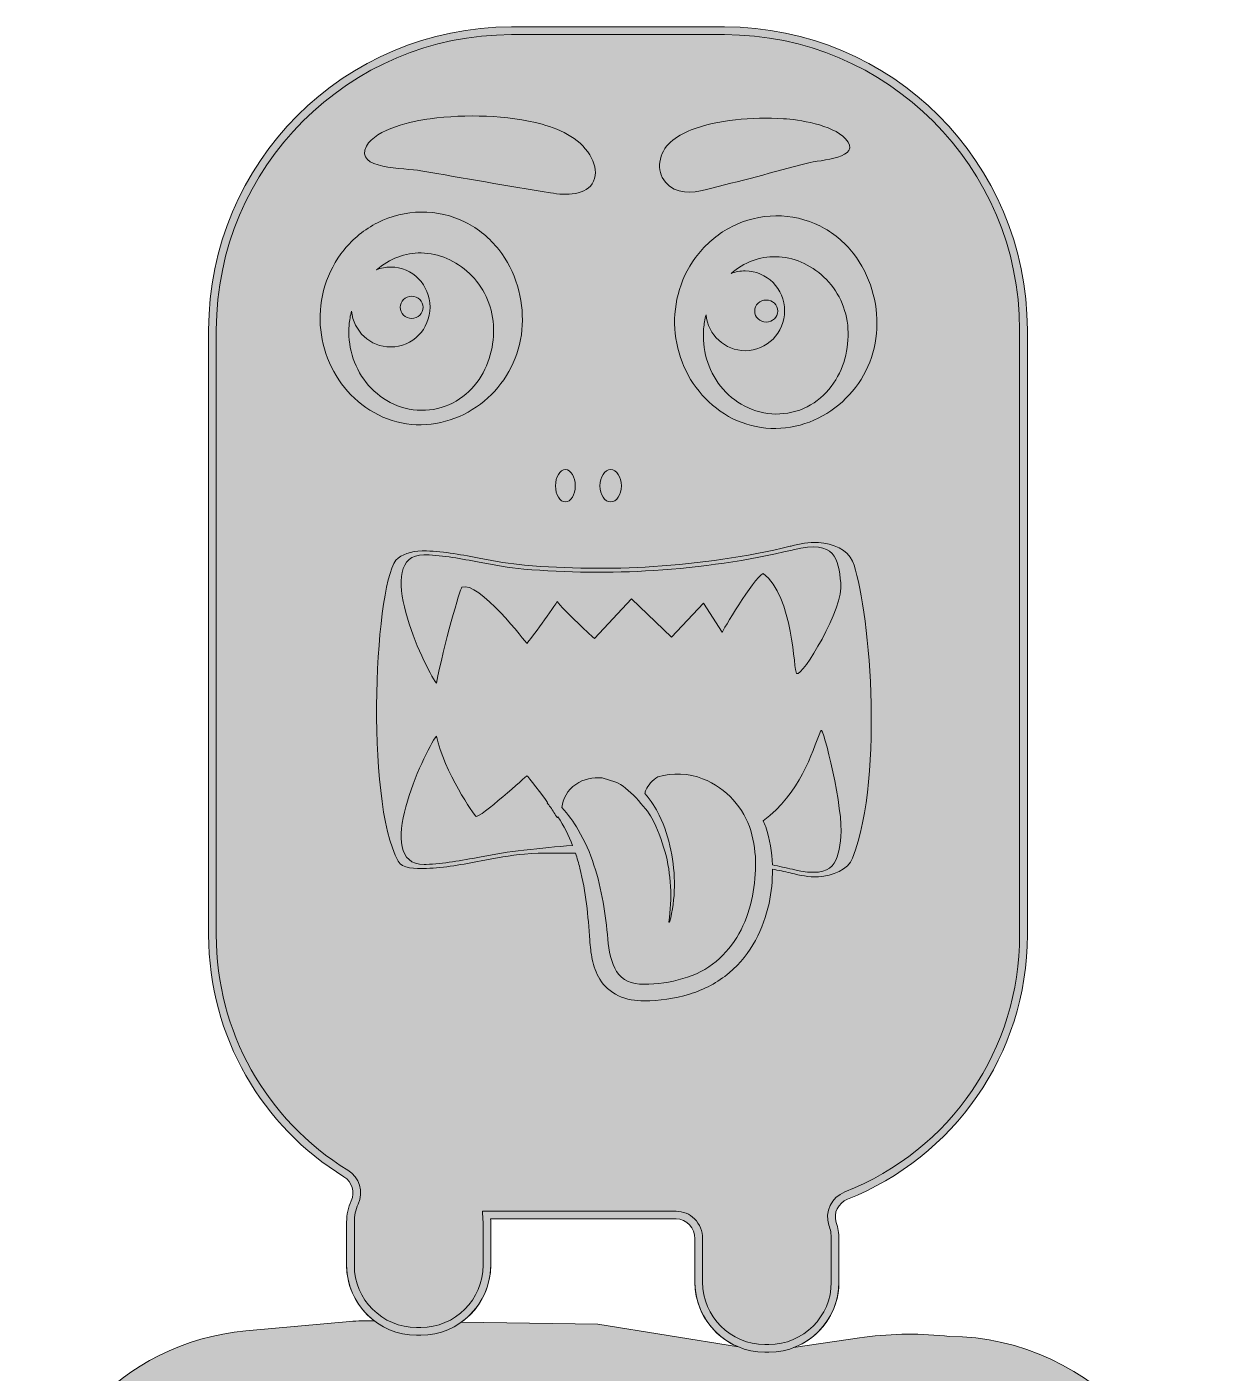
# Model space of a CAD drawing. Header units: millimetres. Extents: x 29 to 221, y -127 to -4.
# Drawn here: x 35.3 to 89.5, y -89.7 to -28 of the extents above; entities that cross this region are included whole.
import ezdxf

# ---------------------------------------------------------------- set-up
doc = ezdxf.new("R2010")
doc.units = ezdxf.units.MM
doc.header["$MEASUREMENT"] = 0
doc.layers.add('engraving', color=7, linetype='Continuous')
doc.layers.add('Layer 1', color=7, linetype='Continuous')

# ---------------------------------------------------------------- blocks, each defined once
blk = doc.blocks.new('block 3')
at = {"layer": 'engraving'}
h = blk.add_hatch(color=1, dxfattribs=at)
h.dxf.hatch_style = 2
edge = h.paths.add_edge_path()
edge.add_spline(control_points=[(56.922, -38.23), (56.522, -37.724), (56.002, -37.284), (55.388, -36.979), (54.777, -36.672), (54.074, -36.513), (53.377, -36.519), (52.681, -36.528), (51.986, -36.698), (51.379, -37.005), (50.771, -37.31), (50.254, -37.745), (49.846, -38.241), (49.029, -39.242), (48.677, -40.501), (48.752, -41.692), (48.83, -42.885), (49.324, -44.037), (50.156, -44.889), (50.974, -45.748), (52.169, -46.284), (53.377, -46.259), (54.586, -46.25), (55.749, -45.716), (56.586, -44.879), (57.434, -44.047), (57.949, -42.887), (58.003, -41.692), (58.053, -40.503), (57.722, -39.251), (56.922, -38.23)], knot_values=[0, 0, 0, 0, 1, 1, 1, 2, 2, 2, 3, 3, 3, 4, 4, 4, 5, 5, 5, 6, 6, 6, 7, 7, 7, 8, 8, 8, 9, 9, 9, 10, 10, 10, 10], degree=3, periodic=1)
edge = h.paths.add_edge_path()
edge.add_spline(control_points=[(55.918, -44.332), (55.628, -44.714), (55.25, -45.042), (54.811, -45.266), (54.372, -45.491), (53.874, -45.604), (53.377, -45.599), (52.88, -45.589), (52.391, -45.465), (51.957, -45.24), (51.523, -45.016), (51.149, -44.693), (50.849, -44.321), (50.252, -43.568), (49.997, -42.605), (50.072, -41.692), (50.09, -41.474), (50.128, -41.259), (50.182, -41.051), (50.272, -41.975), (51.041, -42.697), (51.977, -42.697), (52.973, -42.697), (53.78, -41.878), (53.78, -40.869), (53.78, -39.859), (52.973, -39.04), (51.977, -39.04), (51.748, -39.04), (51.531, -39.085), (51.33, -39.163), (51.915, -38.652), (52.65, -38.375), (53.377, -38.393), (54.177, -38.407), (54.955, -38.738), (55.582, -39.328), (56.211, -39.913), (56.629, -40.776), (56.683, -41.692), (56.734, -42.603), (56.499, -43.558), (55.918, -44.332)], knot_values=[0, 0, 0, 0, 1, 1, 1, 2, 2, 2, 3, 3, 3, 4, 4, 4, 5, 5, 5, 6, 6, 6, 7, 7, 7, 8, 8, 8, 9, 9, 9, 10, 10, 10, 11, 11, 11, 12, 12, 12, 13, 13, 13, 14, 14, 14, 14], degree=3, periodic=1)
edge = h.paths.add_edge_path()
edge.add_spline(control_points=[(52.409, -40.882), (52.409, -40.602), (52.645, -40.375), (52.937, -40.375), (53.228, -40.375), (53.465, -40.602), (53.465, -40.882), (53.465, -41.162), (53.228, -41.389), (52.937, -41.389), (52.645, -41.389), (52.409, -41.162), (52.409, -40.882)], knot_values=[0, 0, 0, 0, 1, 1, 1, 2, 2, 2, 3, 3, 3, 4, 4, 4, 4], degree=3, periodic=1)
at = {"layer": 'engraving', "lineweight": 0}
for points, knots in [([(56.922, -38.23), (56.522, -37.724), (56.002, -37.284), (55.388, -36.979), (54.777, -36.672), (54.074, -36.513), (53.377, -36.519), (52.681, -36.528), (51.986, -36.698), (51.379, -37.005), (50.771, -37.31), (50.254, -37.745), (49.846, -38.241), (49.029, -39.242), (48.677, -40.501), (48.752, -41.692), (48.83, -42.885), (49.324, -44.037), (50.156, -44.889), (50.974, -45.748), (52.169, -46.284), (53.377, -46.259), (54.586, -46.25), (55.749, -45.716), (56.586, -44.879), (57.434, -44.047), (57.949, -42.887), (58.003, -41.692), (58.053, -40.503), (57.722, -39.251), (56.922, -38.23)], [0, 0, 0, 0, 1, 1, 1, 2, 2, 2, 3, 3, 3, 4, 4, 4, 5, 5, 5, 6, 6, 6, 7, 7, 7, 8, 8, 8, 9, 9, 9, 10, 10, 10, 10]), ([(55.918, -44.332), (55.628, -44.714), (55.25, -45.042), (54.811, -45.266), (54.372, -45.491), (53.874, -45.604), (53.377, -45.599), (52.88, -45.589), (52.391, -45.465), (51.957, -45.24), (51.523, -45.016), (51.149, -44.693), (50.849, -44.321), (50.252, -43.568), (49.997, -42.605), (50.072, -41.692), (50.09, -41.474), (50.128, -41.259), (50.182, -41.051), (50.272, -41.975), (51.041, -42.697), (51.977, -42.697), (52.973, -42.697), (53.78, -41.878), (53.78, -40.869), (53.78, -39.859), (52.973, -39.04), (51.977, -39.04), (51.748, -39.04), (51.531, -39.085), (51.33, -39.163), (51.915, -38.652), (52.65, -38.375), (53.377, -38.393), (54.177, -38.407), (54.955, -38.738), (55.582, -39.328), (56.211, -39.913), (56.629, -40.776), (56.683, -41.692), (56.734, -42.603), (56.499, -43.558), (55.918, -44.332)], [0, 0, 0, 0, 1, 1, 1, 2, 2, 2, 3, 3, 3, 4, 4, 4, 5, 5, 5, 6, 6, 6, 7, 7, 7, 8, 8, 8, 9, 9, 9, 10, 10, 10, 11, 11, 11, 12, 12, 12, 13, 13, 13, 14, 14, 14, 14]), ([(52.409, -40.882), (52.409, -40.602), (52.645, -40.375), (52.937, -40.375), (53.228, -40.375), (53.465, -40.602), (53.465, -40.882), (53.465, -41.162), (53.228, -41.389), (52.937, -41.389), (52.645, -41.389), (52.409, -41.162), (52.409, -40.882)], [0, 0, 0, 0, 1, 1, 1, 2, 2, 2, 3, 3, 3, 4, 4, 4, 4])]:
    blk.add_open_spline(points, degree=3, knots=knots, dxfattribs=at)
blk = doc.blocks.new('block 4')
at = {"layer": 'engraving'}
h = blk.add_hatch(color=1, dxfattribs=at)
h.dxf.hatch_style = 2
edge = h.paths.add_edge_path()
edge.add_spline(control_points=[(73.158, -38.402), (72.757, -37.896), (72.238, -37.456), (71.624, -37.151), (71.013, -36.844), (70.309, -36.684), (69.613, -36.69), (68.917, -36.699), (68.222, -36.87), (67.615, -37.176), (67.007, -37.482), (66.49, -37.916), (66.081, -38.412), (65.265, -39.413), (64.913, -40.673), (64.988, -41.864), (65.066, -43.057), (65.56, -44.209), (66.392, -45.061), (67.21, -45.919), (68.405, -46.455), (69.613, -46.431), (70.822, -46.421), (71.985, -45.887), (72.821, -45.05), (73.67, -44.218), (74.185, -43.059), (74.238, -41.864), (74.289, -40.675), (73.958, -39.422), (73.158, -38.402)], knot_values=[0, 0, 0, 0, 1, 1, 1, 2, 2, 2, 3, 3, 3, 4, 4, 4, 5, 5, 5, 6, 6, 6, 7, 7, 7, 8, 8, 8, 9, 9, 9, 10, 10, 10, 10], degree=3, periodic=1)
edge = h.paths.add_edge_path()
edge.add_spline(control_points=[(72.154, -44.503), (71.863, -44.886), (71.486, -45.214), (71.046, -45.437), (70.607, -45.662), (70.11, -45.775), (69.613, -45.77), (69.116, -45.76), (68.627, -45.636), (68.193, -45.412), (67.758, -45.188), (67.384, -44.865), (67.085, -44.493), (66.488, -43.739), (66.233, -42.776), (66.307, -41.864), (66.326, -41.645), (66.364, -41.431), (66.418, -41.222), (66.508, -42.146), (67.277, -42.869), (68.212, -42.869), (69.208, -42.869), (70.016, -42.05), (70.016, -41.04), (70.016, -40.03), (69.208, -39.212), (68.212, -39.212), (67.984, -39.212), (67.767, -39.256), (67.566, -39.335), (68.151, -38.823), (68.885, -38.546), (69.613, -38.564), (70.413, -38.578), (71.191, -38.909), (71.818, -39.5), (72.447, -40.085), (72.865, -40.947), (72.919, -41.864), (72.969, -42.774), (72.735, -43.73), (72.154, -44.503)], knot_values=[0, 0, 0, 0, 1, 1, 1, 2, 2, 2, 3, 3, 3, 4, 4, 4, 5, 5, 5, 6, 6, 6, 7, 7, 7, 8, 8, 8, 9, 9, 9, 10, 10, 10, 11, 11, 11, 12, 12, 12, 13, 13, 13, 14, 14, 14, 14], degree=3, periodic=1)
edge = h.paths.add_edge_path()
edge.add_spline(control_points=[(68.645, -41.054), (68.645, -40.774), (68.881, -40.547), (69.173, -40.547), (69.464, -40.547), (69.701, -40.774), (69.701, -41.054), (69.701, -41.334), (69.464, -41.561), (69.173, -41.561), (68.881, -41.561), (68.645, -41.334), (68.645, -41.054)], knot_values=[0, 0, 0, 0, 1, 1, 1, 2, 2, 2, 3, 3, 3, 4, 4, 4, 4], degree=3, periodic=1)
at = {"layer": 'engraving', "lineweight": 0}
for points, knots in [([(73.158, -38.402), (72.757, -37.896), (72.238, -37.456), (71.624, -37.151), (71.013, -36.844), (70.309, -36.684), (69.613, -36.69), (68.917, -36.699), (68.222, -36.87), (67.615, -37.176), (67.007, -37.482), (66.49, -37.916), (66.081, -38.412), (65.265, -39.413), (64.913, -40.673), (64.988, -41.864), (65.066, -43.057), (65.56, -44.209), (66.392, -45.061), (67.21, -45.919), (68.405, -46.455), (69.613, -46.431), (70.822, -46.421), (71.985, -45.887), (72.821, -45.05), (73.67, -44.218), (74.185, -43.059), (74.238, -41.864), (74.289, -40.675), (73.958, -39.422), (73.158, -38.402)], [0, 0, 0, 0, 1, 1, 1, 2, 2, 2, 3, 3, 3, 4, 4, 4, 5, 5, 5, 6, 6, 6, 7, 7, 7, 8, 8, 8, 9, 9, 9, 10, 10, 10, 10]), ([(72.154, -44.503), (71.863, -44.886), (71.486, -45.214), (71.046, -45.437), (70.607, -45.662), (70.11, -45.775), (69.613, -45.77), (69.116, -45.76), (68.627, -45.636), (68.193, -45.412), (67.758, -45.188), (67.384, -44.865), (67.085, -44.493), (66.488, -43.739), (66.233, -42.776), (66.307, -41.864), (66.326, -41.645), (66.364, -41.431), (66.418, -41.222), (66.508, -42.146), (67.277, -42.869), (68.212, -42.869), (69.208, -42.869), (70.016, -42.05), (70.016, -41.04), (70.016, -40.03), (69.208, -39.212), (68.212, -39.212), (67.984, -39.212), (67.767, -39.256), (67.566, -39.335), (68.151, -38.823), (68.885, -38.546), (69.613, -38.564), (70.413, -38.578), (71.191, -38.909), (71.818, -39.5), (72.447, -40.085), (72.865, -40.947), (72.919, -41.864), (72.969, -42.774), (72.735, -43.73), (72.154, -44.503)], [0, 0, 0, 0, 1, 1, 1, 2, 2, 2, 3, 3, 3, 4, 4, 4, 5, 5, 5, 6, 6, 6, 7, 7, 7, 8, 8, 8, 9, 9, 9, 10, 10, 10, 11, 11, 11, 12, 12, 12, 13, 13, 13, 14, 14, 14, 14]), ([(68.645, -41.054), (68.645, -40.774), (68.881, -40.547), (69.173, -40.547), (69.464, -40.547), (69.701, -40.774), (69.701, -41.054), (69.701, -41.334), (69.464, -41.561), (69.173, -41.561), (68.881, -41.561), (68.645, -41.334), (68.645, -41.054)], [0, 0, 0, 0, 1, 1, 1, 2, 2, 2, 3, 3, 3, 4, 4, 4, 4])]:
    blk.add_open_spline(points, degree=3, knots=knots, dxfattribs=at)
blk = doc.blocks.new('block 2')
at = {"layer": 'engraving'}
h = blk.add_hatch(color=1, dxfattribs=at)
h.dxf.hatch_style = 2
edge = h.paths.add_edge_path()
edge.add_spline(control_points=[(67.261, -28.039), (67.261, -28.039), (57.512, -28.039), (57.512, -28.039), (49.85, -28.039), (43.639, -34.25), (43.639, -41.911), (43.639, -41.911), (43.639, -69.626), (43.639, -69.626), (43.639, -74.311), (46.118, -78.415), (49.834, -80.705), (50.212, -80.938), (50.354, -81.409), (50.169, -81.813), (50.034, -82.107), (49.959, -82.434), (49.959, -82.778), (49.959, -82.778), (49.959, -84.757), (49.959, -84.757), (49.959, -86.52), (51.402, -87.963), (53.165, -87.963), (53.165, -87.963), (53.353, -87.963), (53.353, -87.963), (55.117, -87.963), (56.559, -86.52), (56.559, -84.757), (56.559, -84.757), (56.559, -82.778), (56.559, -82.778), (56.559, -82.728), (56.555, -82.68), (56.552, -82.632), (56.584, -82.632), (56.616, -82.634), (56.648, -82.634), (56.648, -82.634), (65.044, -82.634), (65.044, -82.634), (65.538, -82.634), (65.908, -83.048), (65.906, -83.542), (65.906, -83.546), (65.906, -83.549), (65.906, -83.552), (65.906, -83.552), (65.906, -85.531), (65.906, -85.531), (65.906, -87.295), (67.349, -88.738), (69.112, -88.738), (69.112, -88.738), (69.3, -88.738), (69.3, -88.738), (71.063, -88.738), (72.506, -87.295), (72.506, -85.531), (72.506, -85.531), (72.506, -83.552), (72.506, -83.552), (72.506, -83.29), (72.462, -83.037), (72.382, -82.801), (72.233, -82.365), (72.47, -81.899), (72.899, -81.73), (77.721, -79.826), (81.133, -75.125), (81.133, -69.626), (81.133, -69.626), (81.133, -41.911), (81.133, -41.911), (81.133, -34.25), (74.922, -28.039), (67.261, -28.039), (67.261, -28.039), (67.261, -28.039), (67.261, -28.039)], knot_values=[0, 0, 0, 0, 1, 1, 1, 2, 2, 2, 3, 3, 3, 4, 4, 4, 5, 5, 5, 6, 6, 6, 7, 7, 7, 8, 8, 8, 9, 9, 9, 10, 10, 10, 11, 11, 11, 12, 12, 12, 13, 13, 13, 14, 14, 14, 15, 15, 15, 16, 16, 16, 17, 17, 17, 18, 18, 18, 19, 19, 19, 20, 20, 20, 21, 21, 21, 22, 22, 22, 23, 23, 23, 24, 24, 24, 25, 25, 25, 26, 26, 26, 27, 27, 27, 27], degree=3, periodic=1)
edge = h.paths.add_edge_path()
edge.add_spline(control_points=[(67.261, -28.392), (74.716, -28.392), (80.78, -34.457), (80.78, -41.911), (80.78, -41.911), (80.78, -69.626), (80.78, -69.626), (80.78, -74.858), (77.636, -79.48), (72.769, -81.401), (72.157, -81.643), (71.841, -82.308), (72.048, -82.915), (72.118, -83.12), (72.153, -83.334), (72.153, -83.552), (72.153, -83.552), (72.153, -85.531), (72.153, -85.531), (72.153, -87.105), (70.873, -88.385), (69.3, -88.385), (69.3, -88.385), (69.112, -88.385), (69.112, -88.385), (67.539, -88.385), (66.259, -87.105), (66.259, -85.531), (66.259, -85.531), (66.259, -83.544), (66.259, -83.544), (66.26, -83.201), (66.126, -82.869), (65.891, -82.633), (65.665, -82.406), (65.364, -82.282), (65.044, -82.282), (65.044, -82.282), (56.648, -82.282), (56.648, -82.282), (56.648, -82.282), (56.61, -82.281), (56.61, -82.281), (56.61, -82.281), (56.554, -82.279), (56.554, -82.279), (56.554, -82.279), (56.176, -82.277), (56.176, -82.277), (56.176, -82.277), (56.2, -82.654), (56.2, -82.654), (56.2, -82.654), (56.202, -82.691), (56.202, -82.691), (56.204, -82.72), (56.207, -82.748), (56.207, -82.778), (56.207, -82.778), (56.207, -84.757), (56.207, -84.757), (56.207, -86.33), (54.927, -87.61), (53.353, -87.61), (53.353, -87.61), (53.165, -87.61), (53.165, -87.61), (51.592, -87.61), (50.312, -86.33), (50.312, -84.757), (50.312, -84.757), (50.312, -82.778), (50.312, -82.778), (50.312, -82.493), (50.372, -82.218), (50.49, -81.959), (50.747, -81.397), (50.545, -80.729), (50.019, -80.405), (46.245, -78.08), (43.992, -74.05), (43.992, -69.626), (43.992, -69.626), (43.992, -41.911), (43.992, -41.911), (43.992, -34.457), (50.057, -28.392), (57.512, -28.392), (57.512, -28.392), (67.261, -28.392), (67.261, -28.392)], knot_values=[0, 0, 0, 0, 0.352778, 0.352778, 0.352778, 0.705556, 0.705556, 0.705556, 1.058333, 1.058333, 1.058333, 1.411111, 1.411111, 1.411111, 1.763889, 1.763889, 1.763889, 2.116667, 2.116667, 2.116667, 2.469444, 2.469444, 2.469444, 2.822222, 2.822222, 2.822222, 3.175, 3.175, 3.175, 3.527778, 3.527778, 3.527778, 3.880556, 3.880556, 3.880556, 4.233333, 4.233333, 4.233333, 4.586111, 4.586111, 4.586111, 4.938889, 4.938889, 4.938889, 5.291667, 5.291667, 5.291667, 5.644444, 5.644444, 5.644444, 5.997222, 5.997222, 5.997222, 6.35, 6.35, 6.35, 6.702778, 6.702778, 6.702778, 7.055556, 7.055556, 7.055556, 7.408333, 7.408333, 7.408333, 7.761111, 7.761111, 7.761111, 8.113889, 8.113889, 8.113889, 8.466667, 8.466667, 8.466667, 8.819444, 8.819444, 8.819444, 9.172222, 9.172222, 9.172222, 9.525, 9.525, 9.525, 9.877778, 9.877778, 9.877778, 10.230556, 10.230556, 10.230556, 10.583333, 10.583333, 10.583333, 10.583333], degree=3, periodic=0)
edge.add_line((67.261, -28.392), (67.261, -28.392))
h = blk.add_hatch(color=1, dxfattribs=at)
h.dxf.hatch_style = 2
edge = h.paths.add_edge_path()
edge.add_spline(control_points=[(61.265, -35.106), (61.419, -34.775), (61.344, -34.378), (61.18, -34.052), (60.754, -33.207), (59.82, -32.745), (58.907, -32.499), (57.296, -32.066), (55.431, -32.03), (53.78, -32.244), (53.008, -32.344), (51.291, -32.72), (50.87, -33.494), (50.281, -34.579), (52.626, -34.493), (53.356, -34.623), (55.332, -34.974), (57.31, -35.313), (59.291, -35.639), (60.016, -35.759), (60.955, -35.773), (61.265, -35.106)], knot_values=[0, 0, 0, 0, 1, 1, 1, 2, 2, 2, 3, 3, 3, 4, 4, 4, 5, 5, 5, 6, 6, 6, 7, 7, 7, 7], degree=3, periodic=1)
h = blk.add_hatch(color=1, dxfattribs=at)
h.dxf.hatch_style = 2
edge = h.paths.add_edge_path()
edge.add_spline(control_points=[(64.557, -35.154), (64.325, -34.876), (64.265, -34.527), (64.302, -34.235), (64.398, -33.479), (65.04, -33.024), (65.732, -32.759), (66.952, -32.291), (68.51, -32.151), (69.964, -32.242), (70.644, -32.284), (72.204, -32.51), (72.798, -33.157), (73.63, -34.064), (71.632, -34.124), (71.057, -34.278), (69.505, -34.697), (67.947, -35.105), (66.383, -35.502), (65.809, -35.648), (65.024, -35.714), (64.557, -35.154)], knot_values=[0, 0, 0, 0, 1, 1, 1, 2, 2, 2, 3, 3, 3, 4, 4, 4, 5, 5, 5, 6, 6, 6, 7, 7, 7, 7], degree=3, periodic=1)
h = blk.add_hatch(color=1, dxfattribs=at)
h.dxf.hatch_style = 2
edge = h.paths.add_edge_path()
edge.add_spline(control_points=[(60.428, -49.056), (60.428, -49.465), (60.226, -49.796), (59.976, -49.796), (59.726, -49.796), (59.524, -49.465), (59.524, -49.056), (59.524, -48.648), (59.726, -48.316), (59.976, -48.316), (60.226, -48.316), (60.428, -48.648), (60.428, -49.056)], knot_values=[0, 0, 0, 0, 1, 1, 1, 2, 2, 2, 3, 3, 3, 4, 4, 4, 4], degree=3, periodic=1)
h = blk.add_hatch(color=1, dxfattribs=at)
h.dxf.hatch_style = 2
edge = h.paths.add_edge_path()
edge.add_spline(control_points=[(62.546, -49.056), (62.546, -49.465), (62.324, -49.796), (62.05, -49.796), (61.777, -49.796), (61.555, -49.465), (61.555, -49.056), (61.555, -48.648), (61.777, -48.316), (62.05, -48.316), (62.324, -48.316), (62.546, -48.648), (62.546, -49.056)], knot_values=[0, 0, 0, 0, 1, 1, 1, 2, 2, 2, 3, 3, 3, 4, 4, 4, 4], degree=3, periodic=1)
h = blk.add_hatch(color=1, dxfattribs=at)
h.dxf.hatch_style = 2
edge = h.paths.add_edge_path()
edge.add_spline(control_points=[(73.127, -52.513), (72.912, -51.988), (72.217, -51.69), (71.561, -51.651), (71.124, -51.625), (70.714, -51.723), (70.316, -51.818), (70.316, -51.818), (70.274, -51.828), (70.274, -51.828), (68.27, -52.306), (66.158, -52.618), (63.998, -52.755), (62.036, -52.88), (60.054, -52.858), (58.105, -52.692), (57.452, -52.636), (56.771, -52.507), (56.112, -52.382), (55.287, -52.225), (54.434, -52.063), (53.609, -52.038), (53.067, -52.022), (52.633, -52.132), (52.317, -52.365), (51.25, -53.154), (50.776, -63.458), (52.319, -66.252), (52.509, -66.596), (53.069, -66.595), (53.611, -66.579), (54.436, -66.554), (55.289, -66.392), (56.114, -66.236), (56.773, -66.11), (57.454, -65.981), (58.107, -65.925), (58.98, -65.851), (59.632, -65.879), (60.438, -65.888), (60.514, -66.113), (60.582, -66.34), (60.641, -66.569), (60.913, -67.647), (61.023, -68.751), (61.094, -69.871), (61.115, -70.159), (61.144, -70.453), (61.209, -70.754), (61.273, -71.053), (61.369, -71.362), (61.558, -71.66), (61.736, -71.958), (62.037, -72.237), (62.407, -72.413), (62.785, -72.589), (63.195, -72.642), (63.565, -72.648), (64.297, -72.647), (64.975, -72.54), (65.656, -72.338), (66.33, -72.137), (66.966, -71.799), (67.476, -71.366), (68.51, -70.495), (69.047, -69.332), (69.302, -68.184), (69.414, -67.663), (69.463, -67.137), (69.46, -66.611), (69.734, -66.668), (70.007, -66.725), (70.276, -66.789), (70.276, -66.789), (70.318, -66.799), (70.318, -66.799), (70.715, -66.894), (71.125, -66.992), (71.563, -66.967), (72.219, -66.927), (72.922, -66.633), (73.129, -66.105), (74.628, -62.259), (73.856, -54.292), (73.127, -52.513)], knot_values=[0, 0, 0, 0, 1, 1, 1, 2, 2, 2, 3, 3, 3, 4, 4, 4, 5, 5, 5, 6, 6, 6, 7, 7, 7, 8, 8, 8, 9, 9, 9, 10, 10, 10, 11, 11, 11, 12, 12, 12, 13, 13, 13, 14, 14, 14, 15, 15, 15, 16, 16, 16, 17, 17, 17, 18, 18, 18, 19, 19, 19, 20, 20, 20, 21, 21, 21, 22, 22, 22, 23, 23, 23, 24, 24, 24, 25, 25, 25, 26, 26, 26, 27, 27, 27, 28, 28, 28, 28], degree=3, periodic=1)
edge = h.paths.add_edge_path()
edge.add_spline(control_points=[(53.502, -52.217), (53.533, -52.217), (53.565, -52.217), (53.596, -52.218), (54.389, -52.242), (55.226, -52.401), (56.035, -52.555), (56.704, -52.682), (57.396, -52.814), (58.069, -52.871), (60.038, -53.039), (62.042, -53.061), (64.024, -52.935), (66.208, -52.796), (68.343, -52.481), (70.369, -51.998), (70.369, -51.998), (70.411, -51.988), (70.411, -51.988), (72.388, -51.515), (72.462, -52.398), (72.591, -53.498), (72.728, -54.657), (70.834, -57.825), (70.566, -57.651), (70.427, -57.56), (70.42, -54.113), (69.037, -53.071), (68.573, -53.303), (67.151, -55.765), (67.151, -55.765), (67.151, -55.765), (66.308, -54.435), (66.308, -54.435), (66.308, -54.435), (64.842, -55.989), (64.842, -55.989), (64.842, -55.989), (63.001, -54.227), (63.001, -54.227), (63.001, -54.227), (61.304, -56.049), (61.304, -56.049), (61.304, -56.049), (59.839, -54.704), (59.605, -54.358), (59.284, -54.863), (58.216, -56.282), (58.216, -56.282), (58.216, -56.282), (55.982, -53.361), (55.239, -53.704), (55.158, -53.741), (54.407, -56.368), (54.074, -58.1), (53.474, -57.31), (51.115, -52.218), (53.502, -52.217)], knot_values=[0, 0, 0, 0, 1, 1, 1, 2, 2, 2, 3, 3, 3, 4, 4, 4, 5, 5, 5, 6, 6, 6, 7, 7, 7, 8, 8, 8, 9, 9, 9, 10, 10, 10, 11, 11, 11, 12, 12, 12, 13, 13, 13, 14, 14, 14, 15, 15, 15, 16, 16, 16, 17, 17, 17, 18, 18, 18, 19, 19, 19, 19], degree=3, periodic=1)
edge = h.paths.add_edge_path()
edge.add_spline(control_points=[(58.071, -65.746), (57.397, -65.804), (56.706, -65.935), (56.037, -66.062), (55.227, -66.216), (54.391, -66.375), (53.598, -66.399), (53.566, -66.4), (53.535, -66.4), (53.504, -66.4), (51.117, -66.4), (53.476, -61.307), (54.076, -60.517), (54.406, -62.147), (55.812, -64.158), (55.889, -64.2), (56.048, -64.287), (58.218, -62.335), (58.218, -62.335), (58.218, -62.335), (58.989, -63.289), (59.162, -63.56), (59.162, -63.56), (59.136, -63.58), (59.136, -63.58), (59.192, -63.642), (59.243, -63.706), (59.296, -63.77), (59.399, -63.933), (59.503, -64.096), (59.607, -64.259), (59.616, -64.245), (59.625, -64.232), (59.634, -64.219), (59.913, -64.633), (60.133, -65.076), (60.31, -65.532), (59.527, -65.568), (58.915, -65.674), (58.071, -65.746)], knot_values=[0, 0, 0, 0, 1, 1, 1, 2, 2, 2, 3, 3, 3, 4, 4, 4, 5, 5, 5, 6, 6, 6, 7, 7, 7, 8, 8, 8, 9, 9, 9, 10, 10, 10, 11, 11, 11, 12, 12, 12, 13, 13, 13, 13], degree=3, periodic=1)
edge = h.paths.add_edge_path()
edge.add_spline(control_points=[(68.499, -68.053), (68.256, -69.103), (67.749, -70.128), (66.879, -70.84), (66.036, -71.566), (64.778, -71.872), (63.578, -71.887), (62.994, -71.89), (62.579, -71.71), (62.325, -71.303), (62.067, -70.902), (61.975, -70.362), (61.921, -69.819), (61.815, -68.692), (61.651, -67.544), (61.286, -66.431), (61.108, -65.875), (60.87, -65.328), (60.563, -64.809), (60.353, -64.454), (60.105, -64.112), (59.819, -63.797), (59.851, -63.387), (60.072, -62.989), (60.453, -62.732), (60.819, -62.484), (61.237, -62.404), (61.665, -62.429), (61.665, -62.429), (62.288, -62.636), (62.288, -62.636), (62.824, -62.832), (63.668, -63.803), (63.935, -64.273), (64.194, -64.75), (64.387, -65.273), (64.535, -65.797), (64.678, -66.323), (64.764, -66.862), (64.793, -67.405), (64.816, -67.948), (64.799, -68.495), (64.715, -69.038), (64.715, -69.038), (64.752, -69.044), (64.752, -69.044), (64.885, -68.506), (64.966, -67.956), (64.97, -67.403), (64.976, -66.85), (64.923, -66.296), (64.811, -65.748), (64.689, -65.202), (64.541, -64.66), (64.269, -64.14), (64.115, -63.838), (63.9, -63.458), (63.613, -63.152), (63.628, -63.099), (63.642, -63.046), (63.662, -62.997), (63.752, -62.772), (63.966, -62.542), (64.212, -62.381), (64.882, -62.196), (65.638, -62.219), (66.262, -62.472), (67.368, -62.906), (68.159, -63.833), (68.464, -64.851), (68.787, -65.875), (68.722, -66.998), (68.499, -68.053)], knot_values=[0, 0, 0, 0, 1, 1, 1, 2, 2, 2, 3, 3, 3, 4, 4, 4, 5, 5, 5, 6, 6, 6, 7, 7, 7, 8, 8, 8, 9, 9, 9, 10, 10, 10, 11, 11, 11, 12, 12, 12, 13, 13, 13, 14, 14, 14, 15, 15, 15, 16, 16, 16, 17, 17, 17, 18, 18, 18, 19, 19, 19, 20, 20, 20, 21, 21, 21, 22, 22, 22, 23, 23, 23, 24, 24, 24, 24], degree=3, periodic=1)
edge = h.paths.add_edge_path()
edge.add_spline(control_points=[(72.593, -65.119), (72.463, -66.219), (72.39, -67.102), (70.412, -66.629), (70.412, -66.629), (70.37, -66.619), (70.37, -66.619), (70.07, -66.548), (69.765, -66.484), (69.459, -66.421), (69.442, -65.839), (69.351, -65.25), (69.15, -64.682), (69.117, -64.589), (69.076, -64.497), (69.037, -64.405), (70.744, -63.111), (71.255, -61.318), (71.671, -60.263), (71.779, -59.987), (72.73, -63.96), (72.593, -65.119)], knot_values=[0, 0, 0, 0, 1, 1, 1, 2, 2, 2, 3, 3, 3, 4, 4, 4, 5, 5, 5, 6, 6, 6, 7, 7, 7, 7], degree=3, periodic=1)
at = {"layer": 'engraving', "lineweight": 0}
for points, knots in [([(67.261, -28.039), (67.261, -28.039), (57.512, -28.039), (57.512, -28.039), (49.85, -28.039), (43.639, -34.25), (43.639, -41.911), (43.639, -41.911), (43.639, -69.626), (43.639, -69.626), (43.639, -74.311), (46.118, -78.415), (49.834, -80.705), (50.212, -80.938), (50.354, -81.409), (50.169, -81.813), (50.034, -82.107), (49.959, -82.434), (49.959, -82.778), (49.959, -82.778), (49.959, -84.757), (49.959, -84.757), (49.959, -86.52), (51.402, -87.963), (53.165, -87.963), (53.165, -87.963), (53.353, -87.963), (53.353, -87.963), (55.117, -87.963), (56.559, -86.52), (56.559, -84.757), (56.559, -84.757), (56.559, -82.778), (56.559, -82.778), (56.559, -82.728), (56.555, -82.68), (56.552, -82.632), (56.584, -82.632), (56.616, -82.634), (56.648, -82.634), (56.648, -82.634), (65.044, -82.634), (65.044, -82.634), (65.538, -82.634), (65.908, -83.048), (65.906, -83.542), (65.906, -83.546), (65.906, -83.549), (65.906, -83.552), (65.906, -83.552), (65.906, -85.531), (65.906, -85.531), (65.906, -87.295), (67.349, -88.738), (69.112, -88.738), (69.112, -88.738), (69.3, -88.738), (69.3, -88.738), (71.063, -88.738), (72.506, -87.295), (72.506, -85.531), (72.506, -85.531), (72.506, -83.552), (72.506, -83.552), (72.506, -83.29), (72.462, -83.037), (72.382, -82.801), (72.233, -82.365), (72.47, -81.899), (72.899, -81.73), (77.721, -79.826), (81.133, -75.125), (81.133, -69.626), (81.133, -69.626), (81.133, -41.911), (81.133, -41.911), (81.133, -34.25), (74.922, -28.039), (67.261, -28.039), (67.261, -28.039), (67.261, -28.039), (67.261, -28.039)], [0, 0, 0, 0, 1, 1, 1, 2, 2, 2, 3, 3, 3, 4, 4, 4, 5, 5, 5, 6, 6, 6, 7, 7, 7, 8, 8, 8, 9, 9, 9, 10, 10, 10, 11, 11, 11, 12, 12, 12, 13, 13, 13, 14, 14, 14, 15, 15, 15, 16, 16, 16, 17, 17, 17, 18, 18, 18, 19, 19, 19, 20, 20, 20, 21, 21, 21, 22, 22, 22, 23, 23, 23, 24, 24, 24, 25, 25, 25, 26, 26, 26, 27, 27, 27, 27]), ([(67.261, -28.392), (74.716, -28.392), (80.78, -34.457), (80.78, -41.911), (80.78, -41.911), (80.78, -69.626), (80.78, -69.626), (80.78, -74.858), (77.636, -79.48), (72.769, -81.401), (72.157, -81.643), (71.841, -82.308), (72.048, -82.915), (72.118, -83.12), (72.153, -83.334), (72.153, -83.552), (72.153, -83.552), (72.153, -85.531), (72.153, -85.531), (72.153, -87.105), (70.873, -88.385), (69.3, -88.385), (69.3, -88.385), (69.112, -88.385), (69.112, -88.385), (67.539, -88.385), (66.259, -87.105), (66.259, -85.531), (66.259, -85.531), (66.259, -83.544), (66.259, -83.544), (66.26, -83.201), (66.126, -82.869), (65.891, -82.633), (65.665, -82.406), (65.364, -82.282), (65.044, -82.282), (65.044, -82.282), (56.648, -82.282), (56.648, -82.282), (56.648, -82.282), (56.61, -82.281), (56.61, -82.281), (56.61, -82.281), (56.554, -82.279), (56.554, -82.279), (56.554, -82.279), (56.176, -82.277), (56.176, -82.277), (56.176, -82.277), (56.2, -82.654), (56.2, -82.654), (56.2, -82.654), (56.202, -82.691), (56.202, -82.691), (56.204, -82.72), (56.207, -82.748), (56.207, -82.778), (56.207, -82.778), (56.207, -84.757), (56.207, -84.757), (56.207, -86.33), (54.927, -87.61), (53.353, -87.61), (53.353, -87.61), (53.165, -87.61), (53.165, -87.61), (51.592, -87.61), (50.312, -86.33), (50.312, -84.757), (50.312, -84.757), (50.312, -82.778), (50.312, -82.778), (50.312, -82.493), (50.372, -82.218), (50.49, -81.959), (50.747, -81.397), (50.545, -80.729), (50.019, -80.405), (46.245, -78.08), (43.992, -74.05), (43.992, -69.626), (43.992, -69.626), (43.992, -41.911), (43.992, -41.911), (43.992, -34.457), (50.057, -28.392), (57.512, -28.392), (57.512, -28.392), (67.261, -28.392), (67.261, -28.392)], [0, 0, 0, 0, 1, 1, 1, 2, 2, 2, 3, 3, 3, 4, 4, 4, 5, 5, 5, 6, 6, 6, 7, 7, 7, 8, 8, 8, 9, 9, 9, 10, 10, 10, 11, 11, 11, 12, 12, 12, 13, 13, 13, 14, 14, 14, 15, 15, 15, 16, 16, 16, 17, 17, 17, 18, 18, 18, 19, 19, 19, 20, 20, 20, 21, 21, 21, 22, 22, 22, 23, 23, 23, 24, 24, 24, 25, 25, 25, 26, 26, 26, 27, 27, 27, 28, 28, 28, 29, 29, 29, 30, 30, 30, 30]), ([(61.265, -35.106), (61.419, -34.775), (61.344, -34.378), (61.18, -34.052), (60.754, -33.207), (59.82, -32.745), (58.907, -32.499), (57.296, -32.066), (55.431, -32.03), (53.78, -32.244), (53.008, -32.344), (51.291, -32.72), (50.87, -33.494), (50.281, -34.579), (52.626, -34.493), (53.356, -34.623), (55.332, -34.974), (57.31, -35.313), (59.291, -35.639), (60.016, -35.759), (60.955, -35.773), (61.265, -35.106)], [0, 0, 0, 0, 1, 1, 1, 2, 2, 2, 3, 3, 3, 4, 4, 4, 5, 5, 5, 6, 6, 6, 7, 7, 7, 7]), ([(64.557, -35.154), (64.325, -34.876), (64.265, -34.527), (64.302, -34.235), (64.398, -33.479), (65.04, -33.024), (65.732, -32.759), (66.952, -32.291), (68.51, -32.151), (69.964, -32.242), (70.644, -32.284), (72.204, -32.51), (72.798, -33.157), (73.63, -34.064), (71.632, -34.124), (71.057, -34.278), (69.505, -34.697), (67.947, -35.105), (66.383, -35.502), (65.809, -35.648), (65.024, -35.714), (64.557, -35.154)], [0, 0, 0, 0, 1, 1, 1, 2, 2, 2, 3, 3, 3, 4, 4, 4, 5, 5, 5, 6, 6, 6, 7, 7, 7, 7]), ([(60.428, -49.056), (60.428, -49.465), (60.226, -49.796), (59.976, -49.796), (59.726, -49.796), (59.524, -49.465), (59.524, -49.056), (59.524, -48.648), (59.726, -48.316), (59.976, -48.316), (60.226, -48.316), (60.428, -48.648), (60.428, -49.056)], [0, 0, 0, 0, 1, 1, 1, 2, 2, 2, 3, 3, 3, 4, 4, 4, 4]), ([(62.546, -49.056), (62.546, -49.465), (62.324, -49.796), (62.05, -49.796), (61.777, -49.796), (61.555, -49.465), (61.555, -49.056), (61.555, -48.648), (61.777, -48.316), (62.05, -48.316), (62.324, -48.316), (62.546, -48.648), (62.546, -49.056)], [0, 0, 0, 0, 1, 1, 1, 2, 2, 2, 3, 3, 3, 4, 4, 4, 4]), ([(73.127, -52.513), (72.912, -51.988), (72.217, -51.69), (71.561, -51.651), (71.124, -51.625), (70.714, -51.723), (70.316, -51.818), (70.316, -51.818), (70.274, -51.828), (70.274, -51.828), (68.27, -52.306), (66.158, -52.618), (63.998, -52.755), (62.036, -52.88), (60.054, -52.858), (58.105, -52.692), (57.452, -52.636), (56.771, -52.507), (56.112, -52.382), (55.287, -52.225), (54.434, -52.063), (53.609, -52.038), (53.067, -52.022), (52.633, -52.132), (52.317, -52.365), (51.25, -53.154), (50.776, -63.458), (52.319, -66.252), (52.509, -66.596), (53.069, -66.595), (53.611, -66.579), (54.436, -66.554), (55.289, -66.392), (56.114, -66.236), (56.773, -66.11), (57.454, -65.981), (58.107, -65.925), (58.98, -65.851), (59.632, -65.879), (60.438, -65.888), (60.514, -66.113), (60.582, -66.34), (60.641, -66.569), (60.913, -67.647), (61.023, -68.751), (61.094, -69.871), (61.115, -70.159), (61.144, -70.453), (61.209, -70.754), (61.273, -71.053), (61.369, -71.362), (61.558, -71.66), (61.736, -71.958), (62.037, -72.237), (62.407, -72.413), (62.785, -72.589), (63.195, -72.642), (63.565, -72.648), (64.297, -72.647), (64.975, -72.54), (65.656, -72.338), (66.33, -72.137), (66.966, -71.799), (67.476, -71.366), (68.51, -70.495), (69.047, -69.332), (69.302, -68.184), (69.414, -67.663), (69.463, -67.137), (69.46, -66.611), (69.734, -66.668), (70.007, -66.725), (70.276, -66.789), (70.276, -66.789), (70.318, -66.799), (70.318, -66.799), (70.715, -66.894), (71.125, -66.992), (71.563, -66.967), (72.219, -66.927), (72.922, -66.633), (73.129, -66.105), (74.628, -62.259), (73.856, -54.292), (73.127, -52.513)], [0, 0, 0, 0, 1, 1, 1, 2, 2, 2, 3, 3, 3, 4, 4, 4, 5, 5, 5, 6, 6, 6, 7, 7, 7, 8, 8, 8, 9, 9, 9, 10, 10, 10, 11, 11, 11, 12, 12, 12, 13, 13, 13, 14, 14, 14, 15, 15, 15, 16, 16, 16, 17, 17, 17, 18, 18, 18, 19, 19, 19, 20, 20, 20, 21, 21, 21, 22, 22, 22, 23, 23, 23, 24, 24, 24, 25, 25, 25, 26, 26, 26, 27, 27, 27, 28, 28, 28, 28]), ([(53.502, -52.217), (53.533, -52.217), (53.565, -52.217), (53.596, -52.218), (54.389, -52.242), (55.226, -52.401), (56.035, -52.555), (56.704, -52.682), (57.396, -52.814), (58.069, -52.871), (60.038, -53.039), (62.042, -53.061), (64.024, -52.935), (66.208, -52.796), (68.343, -52.481), (70.369, -51.998), (70.369, -51.998), (70.411, -51.988), (70.411, -51.988), (72.388, -51.515), (72.462, -52.398), (72.591, -53.498), (72.728, -54.657), (70.834, -57.825), (70.566, -57.651), (70.427, -57.56), (70.42, -54.113), (69.037, -53.071), (68.573, -53.303), (67.151, -55.765), (67.151, -55.765), (67.151, -55.765), (66.308, -54.435), (66.308, -54.435), (66.308, -54.435), (64.842, -55.989), (64.842, -55.989), (64.842, -55.989), (63.001, -54.227), (63.001, -54.227), (63.001, -54.227), (61.304, -56.049), (61.304, -56.049), (61.304, -56.049), (59.839, -54.704), (59.605, -54.358), (59.284, -54.863), (58.216, -56.282), (58.216, -56.282), (58.216, -56.282), (55.982, -53.361), (55.239, -53.704), (55.158, -53.741), (54.407, -56.368), (54.074, -58.1), (53.474, -57.31), (51.115, -52.218), (53.502, -52.217)], [0, 0, 0, 0, 1, 1, 1, 2, 2, 2, 3, 3, 3, 4, 4, 4, 5, 5, 5, 6, 6, 6, 7, 7, 7, 8, 8, 8, 9, 9, 9, 10, 10, 10, 11, 11, 11, 12, 12, 12, 13, 13, 13, 14, 14, 14, 15, 15, 15, 16, 16, 16, 17, 17, 17, 18, 18, 18, 19, 19, 19, 19]), ([(72.593, -65.119), (72.463, -66.219), (72.39, -67.102), (70.412, -66.629), (70.412, -66.629), (70.37, -66.619), (70.37, -66.619), (70.07, -66.548), (69.765, -66.484), (69.459, -66.421), (69.442, -65.839), (69.351, -65.25), (69.15, -64.682), (69.117, -64.589), (69.076, -64.497), (69.037, -64.405), (70.744, -63.111), (71.255, -61.318), (71.671, -60.263), (71.779, -59.987), (72.73, -63.96), (72.593, -65.119)], [0, 0, 0, 0, 1, 1, 1, 2, 2, 2, 3, 3, 3, 4, 4, 4, 5, 5, 5, 6, 6, 6, 7, 7, 7, 7]), ([(58.071, -65.746), (57.397, -65.804), (56.706, -65.935), (56.037, -66.062), (55.227, -66.216), (54.391, -66.375), (53.598, -66.399), (53.566, -66.4), (53.535, -66.4), (53.504, -66.4), (51.117, -66.4), (53.476, -61.307), (54.076, -60.517), (54.406, -62.147), (55.812, -64.158), (55.889, -64.2), (56.048, -64.287), (58.218, -62.335), (58.218, -62.335), (58.218, -62.335), (58.989, -63.289), (59.162, -63.56), (59.162, -63.56), (59.136, -63.58), (59.136, -63.58), (59.192, -63.642), (59.243, -63.706), (59.296, -63.77), (59.399, -63.933), (59.503, -64.096), (59.607, -64.259), (59.616, -64.245), (59.625, -64.232), (59.634, -64.219), (59.913, -64.633), (60.133, -65.076), (60.31, -65.532), (59.527, -65.568), (58.915, -65.674), (58.071, -65.746)], [0, 0, 0, 0, 1, 1, 1, 2, 2, 2, 3, 3, 3, 4, 4, 4, 5, 5, 5, 6, 6, 6, 7, 7, 7, 8, 8, 8, 9, 9, 9, 10, 10, 10, 11, 11, 11, 12, 12, 12, 13, 13, 13, 13]), ([(68.499, -68.053), (68.256, -69.103), (67.749, -70.128), (66.879, -70.84), (66.036, -71.566), (64.778, -71.872), (63.578, -71.887), (62.994, -71.89), (62.579, -71.71), (62.325, -71.303), (62.067, -70.902), (61.975, -70.362), (61.921, -69.819), (61.815, -68.692), (61.651, -67.544), (61.286, -66.431), (61.108, -65.875), (60.87, -65.328), (60.563, -64.809), (60.353, -64.454), (60.105, -64.112), (59.819, -63.797), (59.851, -63.387), (60.072, -62.989), (60.453, -62.732), (60.819, -62.484), (61.237, -62.404), (61.665, -62.429), (61.665, -62.429), (62.288, -62.636), (62.288, -62.636), (62.824, -62.832), (63.668, -63.803), (63.935, -64.273), (64.194, -64.75), (64.387, -65.273), (64.535, -65.797), (64.678, -66.323), (64.764, -66.862), (64.793, -67.405), (64.816, -67.948), (64.799, -68.495), (64.715, -69.038), (64.715, -69.038), (64.752, -69.044), (64.752, -69.044), (64.885, -68.506), (64.966, -67.956), (64.97, -67.403), (64.976, -66.85), (64.923, -66.296), (64.811, -65.748), (64.689, -65.202), (64.541, -64.66), (64.269, -64.14), (64.115, -63.838), (63.9, -63.458), (63.613, -63.152), (63.628, -63.099), (63.642, -63.046), (63.662, -62.997), (63.752, -62.772), (63.966, -62.542), (64.212, -62.381), (64.882, -62.196), (65.638, -62.219), (66.262, -62.472), (67.368, -62.906), (68.159, -63.833), (68.464, -64.851), (68.787, -65.875), (68.722, -66.998), (68.499, -68.053)], [0, 0, 0, 0, 1, 1, 1, 2, 2, 2, 3, 3, 3, 4, 4, 4, 5, 5, 5, 6, 6, 6, 7, 7, 7, 8, 8, 8, 9, 9, 9, 10, 10, 10, 11, 11, 11, 12, 12, 12, 13, 13, 13, 14, 14, 14, 15, 15, 15, 16, 16, 16, 17, 17, 17, 18, 18, 18, 19, 19, 19, 20, 20, 20, 21, 21, 21, 22, 22, 22, 23, 23, 23, 24, 24, 24, 24])]:
    blk.add_open_spline(points, degree=3, knots=knots, dxfattribs=at)
at = {"layer": 'engraving'}
for name in ['block 3', 'block 4']:
    blk.add_blockref(name, (0, 0), dxfattribs=at)

msp = doc.modelspace()

# ---------------------------------------------------------------- hatches: boundary and pattern name
at = {"layer": 'Layer 1'}
h = msp.add_hatch(color=1, dxfattribs=at)
h.dxf.hatch_style = 2
edge = h.paths.add_edge_path()
edge.add_spline(control_points=[(77.549, -88.015), (77.549, -88.015), (77.341, -87.994), (77.341, -87.994), (76.041, -87.862), (74.731, -87.892), (73.439, -88.083), (73.439, -88.083), (70.424, -88.529), (70.424, -88.529), (71.637, -88.07), (72.506, -86.899), (72.506, -85.531), (72.506, -85.531), (72.506, -83.552), (72.506, -83.552), (72.506, -83.29), (72.462, -83.037), (72.382, -82.801), (72.233, -82.365), (72.47, -81.899), (72.899, -81.73), (77.721, -79.826), (81.133, -75.125), (81.133, -69.626), (81.133, -69.626), (81.133, -41.911), (81.133, -41.911), (81.133, -34.25), (74.922, -28.039), (67.261, -28.039), (67.261, -28.039), (57.512, -28.039), (57.512, -28.039), (49.85, -28.039), (43.639, -34.25), (43.639, -41.911), (43.639, -41.911), (43.639, -69.626), (43.639, -69.626), (43.639, -74.311), (46.118, -78.415), (49.834, -80.705), (50.212, -80.938), (50.354, -81.409), (50.169, -81.813), (50.034, -82.107), (49.959, -82.434), (49.959, -82.778), (49.959, -82.778), (49.959, -84.757), (49.959, -84.757), (49.959, -85.789), (50.455, -86.709), (51.219, -87.296), (50.847, -87.292), (50.476, -87.301), (50.105, -87.335), (50.105, -87.335), (45.338, -87.762), (45.338, -87.762), (39.665, -88.27), (35.318, -93.024), (35.318, -98.72), (35.318, -98.72), (35.318, -100.69), (35.318, -100.69), (35.318, -100.69), (89.454, -100.69), (89.454, -100.69), (89.454, -94.046), (84.193, -88.015), (77.549, -88.015)], knot_values=[0, 0, 0, 0, 1, 1, 1, 2, 2, 2, 3, 3, 3, 4, 4, 4, 5, 5, 5, 6, 6, 6, 7, 7, 7, 8, 8, 8, 9, 9, 9, 10, 10, 10, 11, 11, 11, 12, 12, 12, 13, 13, 13, 14, 14, 14, 15, 15, 15, 16, 16, 16, 17, 17, 17, 18, 18, 18, 19, 19, 19, 20, 20, 20, 21, 21, 21, 22, 22, 22, 23, 23, 23, 24, 24, 24, 24], degree=3, periodic=1)
edge = h.paths.add_edge_path()
edge.add_spline(control_points=[(55.203, -87.368), (56.021, -86.785), (56.559, -85.832), (56.559, -84.757), (56.559, -84.757), (56.559, -82.778), (56.559, -82.778), (56.559, -82.728), (56.555, -82.68), (56.552, -82.632), (56.584, -82.632), (56.616, -82.634), (56.648, -82.634), (56.648, -82.634), (65.044, -82.634), (65.044, -82.634), (65.538, -82.634), (65.908, -83.048), (65.906, -83.542), (65.906, -83.546), (65.906, -83.549), (65.906, -83.552), (65.906, -83.552), (65.906, -85.531), (65.906, -85.531), (65.906, -86.865), (66.732, -88.014), (67.897, -88.496), (67.897, -88.496), (61.456, -87.454), (61.456, -87.454), (61.456, -87.454), (55.203, -87.368), (55.203, -87.368)], knot_values=[0, 0, 0, 0, 1, 1, 1, 2, 2, 2, 3, 3, 3, 4, 4, 4, 5, 5, 5, 6, 6, 6, 7, 7, 7, 8, 8, 8, 9, 9, 9, 10, 10, 10, 11, 11, 11, 11], degree=3, periodic=1)

# ---------------------------------------------------------------- linework, layer by layer
at = {"layer": 'Layer 1', "lineweight": 0}
for points, knots in [([(77.549, -88.015), (77.549, -88.015), (77.341, -87.994), (77.341, -87.994), (76.041, -87.862), (74.731, -87.892), (73.439, -88.083), (73.439, -88.083), (70.424, -88.529), (70.424, -88.529), (71.637, -88.07), (72.506, -86.899), (72.506, -85.531), (72.506, -85.531), (72.506, -83.552), (72.506, -83.552), (72.506, -83.29), (72.462, -83.037), (72.382, -82.801), (72.233, -82.365), (72.47, -81.899), (72.899, -81.73), (77.721, -79.826), (81.133, -75.125), (81.133, -69.626), (81.133, -69.626), (81.133, -41.911), (81.133, -41.911), (81.133, -34.25), (74.922, -28.039), (67.261, -28.039), (67.261, -28.039), (57.512, -28.039), (57.512, -28.039), (49.85, -28.039), (43.639, -34.25), (43.639, -41.911), (43.639, -41.911), (43.639, -69.626), (43.639, -69.626), (43.639, -74.311), (46.118, -78.415), (49.834, -80.705), (50.212, -80.938), (50.354, -81.409), (50.169, -81.813), (50.034, -82.107), (49.959, -82.434), (49.959, -82.778), (49.959, -82.778), (49.959, -84.757), (49.959, -84.757), (49.959, -85.789), (50.455, -86.709), (51.219, -87.296), (50.847, -87.292), (50.476, -87.301), (50.105, -87.335), (50.105, -87.335), (45.338, -87.762), (45.338, -87.762), (39.665, -88.27), (35.318, -93.024), (35.318, -98.72), (35.318, -98.72), (35.318, -100.69), (35.318, -100.69), (35.318, -100.69), (89.454, -100.69), (89.454, -100.69), (89.454, -94.046), (84.193, -88.015), (77.549, -88.015)], [0, 0, 0, 0, 1, 1, 1, 2, 2, 2, 3, 3, 3, 4, 4, 4, 5, 5, 5, 6, 6, 6, 7, 7, 7, 8, 8, 8, 9, 9, 9, 10, 10, 10, 11, 11, 11, 12, 12, 12, 13, 13, 13, 14, 14, 14, 15, 15, 15, 16, 16, 16, 17, 17, 17, 18, 18, 18, 19, 19, 19, 20, 20, 20, 21, 21, 21, 22, 22, 22, 23, 23, 23, 24, 24, 24, 24]), ([(55.203, -87.368), (56.021, -86.785), (56.559, -85.832), (56.559, -84.757), (56.559, -84.757), (56.559, -82.778), (56.559, -82.778), (56.559, -82.728), (56.555, -82.68), (56.552, -82.632), (56.584, -82.632), (56.616, -82.634), (56.648, -82.634), (56.648, -82.634), (65.044, -82.634), (65.044, -82.634), (65.538, -82.634), (65.908, -83.048), (65.906, -83.542), (65.906, -83.546), (65.906, -83.549), (65.906, -83.552), (65.906, -83.552), (65.906, -85.531), (65.906, -85.531), (65.906, -86.865), (66.732, -88.014), (67.897, -88.496), (67.897, -88.496), (61.456, -87.454), (61.456, -87.454), (61.456, -87.454), (55.203, -87.368), (55.203, -87.368)], [0, 0, 0, 0, 1, 1, 1, 2, 2, 2, 3, 3, 3, 4, 4, 4, 5, 5, 5, 6, 6, 6, 7, 7, 7, 8, 8, 8, 9, 9, 9, 10, 10, 10, 11, 11, 11, 11])]:
    msp.add_open_spline(points, degree=3, knots=knots, dxfattribs=at)

# ---------------------------------------------------------------- block references
at = {"layer": 'engraving'}
msp.add_blockref('block 2', (0, 0), dxfattribs=at)

doc.saveas('drawing.dxf')
